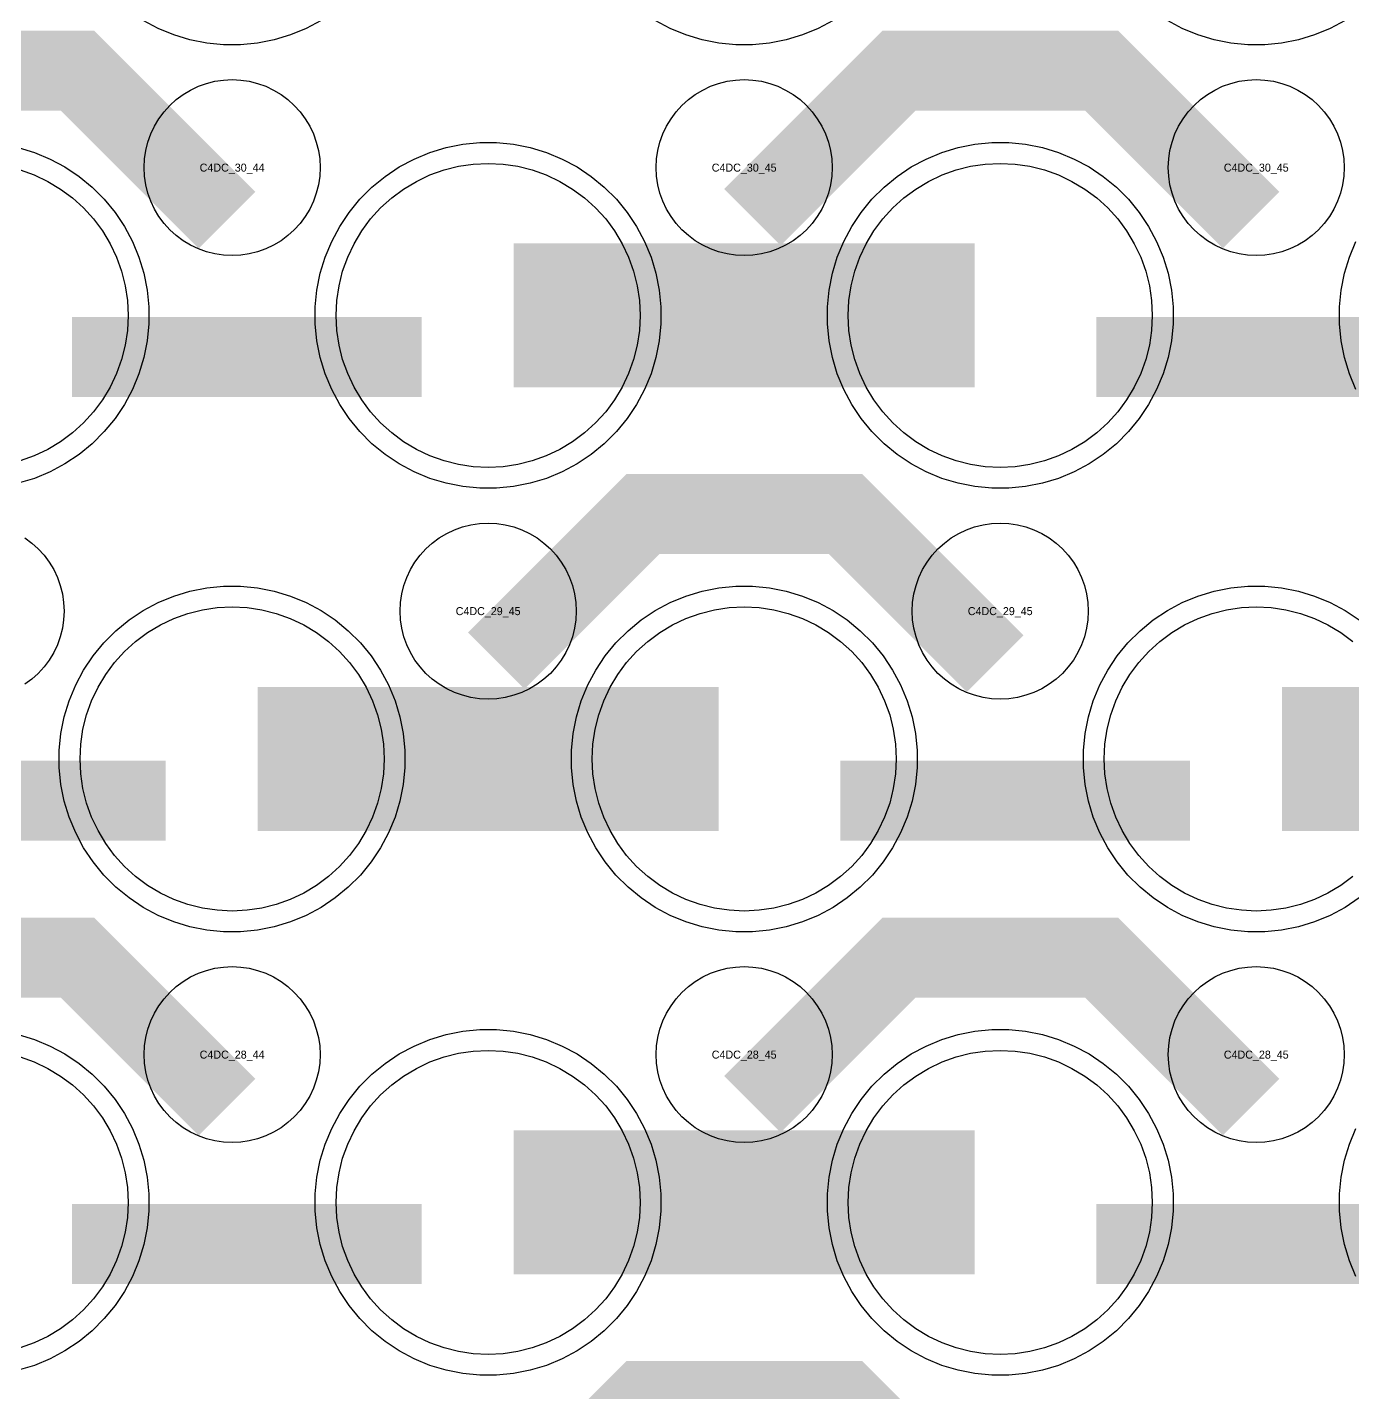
# Model space of a CAD drawing. Extents: x -11880 to 11880, y -14992 to 14992.
# Drawn here: x 2256 to 2670.1, y -11019.2 to -10592.6 of the extents above; entities that cross this region are included whole.
import ezdxf
from ezdxf.enums import TextEntityAlignment as Align

# ---------------------------------------------------------------- set-up
doc = ezdxf.new("R2010")
doc.units = 0
doc.header["$MEASUREMENT"] = 0
for name, color, linetype in [('GDS_775_DT_237', 138, 'CONTINUOUS'), ('RDL1_FS', 34, 'CONTINUOUS'), ('RDL_BS', 160, 'CONTINUOUS')]:
    doc.layers.add(name, color=color, linetype=linetype)

msp = doc.modelspace()

# ---------------------------------------------------------------- linework, layer by layer
at = {"layer": 'RDL1_FS', "color": 241, "true_color": 0xf7abae}
msp.add_lwpolyline([(2253.791, -10637.176), (2258.181, -10638.748), (2262.395, -10640.74), (2266.395, -10643.138), (2270.14, -10645.916), (2273.594, -10649.046), (2276.724, -10652.5), (2279.502, -10656.245), (2281.9, -10660.245), (2283.892, -10664.459), (2285.464, -10668.849), (2286.596, -10673.372), (2287.28, -10677.983), (2287.509, -10682.64), (2287.28, -10687.297), (2286.596, -10691.908), (2285.464, -10696.431), (2283.892, -10700.821), (2281.9, -10705.035), (2279.502, -10709.035), (2276.724, -10712.78), (2273.594, -10716.234), (2270.14, -10719.364), (2266.395, -10722.142), (2262.395, -10724.54), (2258.181, -10726.532), (2253.791, -10728.104)], dxfattribs=at)
for points in [[(2400, -10730.149), (2395.343, -10729.92), (2390.732, -10729.236), (2386.209, -10728.104), (2381.819, -10726.532), (2377.605, -10724.54), (2373.605, -10722.142), (2369.86, -10719.364), (2366.406, -10716.234), (2363.276, -10712.78), (2360.498, -10709.035), (2358.1, -10705.035), (2356.108, -10700.821), (2354.536, -10696.431), (2353.404, -10691.908), (2352.72, -10687.297), (2352.491, -10682.64), (2352.72, -10677.983), (2353.404, -10673.372), (2354.536, -10668.849), (2356.108, -10664.459), (2358.1, -10660.245), (2360.498, -10656.245), (2363.276, -10652.5), (2366.406, -10649.046), (2369.86, -10645.916), (2373.605, -10643.138), (2377.605, -10640.74), (2381.819, -10638.748), (2386.209, -10637.176), (2390.732, -10636.044), (2395.343, -10635.36), (2400, -10635.131), (2404.657, -10635.36), (2409.268, -10636.044), (2413.791, -10637.176), (2418.181, -10638.748), (2422.395, -10640.74), (2426.395, -10643.138), (2430.14, -10645.916), (2433.594, -10649.046), (2436.724, -10652.5), (2439.502, -10656.245), (2441.9, -10660.245), (2443.892, -10664.459), (2445.464, -10668.849), (2446.596, -10673.372), (2447.28, -10677.983), (2447.509, -10682.64), (2447.28, -10687.297), (2446.596, -10691.908), (2445.464, -10696.431), (2443.892, -10700.821), (2441.9, -10705.035), (2439.502, -10709.035), (2436.724, -10712.78), (2433.594, -10716.234), (2430.14, -10719.364), (2426.395, -10722.142), (2422.395, -10724.54), (2418.181, -10726.532), (2413.791, -10728.104), (2409.268, -10729.236), (2404.657, -10729.92)], [(2560, -10730.149), (2555.343, -10729.92), (2550.732, -10729.236), (2546.209, -10728.104), (2541.819, -10726.532), (2537.605, -10724.54), (2533.605, -10722.142), (2529.86, -10719.364), (2526.406, -10716.234), (2523.276, -10712.78), (2520.498, -10709.035), (2518.1, -10705.035), (2516.108, -10700.821), (2514.536, -10696.431), (2513.404, -10691.908), (2512.72, -10687.297), (2512.491, -10682.64), (2512.72, -10677.983), (2513.404, -10673.372), (2514.536, -10668.849), (2516.108, -10664.459), (2518.1, -10660.245), (2520.498, -10656.245), (2523.276, -10652.5), (2526.406, -10649.046), (2529.86, -10645.916), (2533.605, -10643.138), (2537.605, -10640.74), (2541.819, -10638.748), (2546.209, -10637.176), (2550.732, -10636.044), (2555.343, -10635.36), (2560, -10635.131), (2564.657, -10635.36), (2569.268, -10636.044), (2573.791, -10637.176), (2578.181, -10638.748), (2582.395, -10640.74), (2586.395, -10643.138), (2590.14, -10645.916), (2593.594, -10649.046), (2596.724, -10652.5), (2599.502, -10656.245), (2601.9, -10660.245), (2603.892, -10664.459), (2605.464, -10668.849), (2606.596, -10673.372), (2607.28, -10677.983), (2607.509, -10682.64), (2607.28, -10687.297), (2606.596, -10691.908), (2605.464, -10696.431), (2603.892, -10700.821), (2601.9, -10705.035), (2599.502, -10709.035), (2596.724, -10712.78), (2593.594, -10716.234), (2590.14, -10719.364), (2586.395, -10722.142), (2582.395, -10724.54), (2578.181, -10726.532), (2573.791, -10728.104), (2569.268, -10729.236), (2564.657, -10729.92)]]:
    msp.add_lwpolyline(points, close=True, dxfattribs=at)
for points in [[(2408.002, -10682.64, 45, 45, 0), (2480.002, -10682.64, 45, 45, 0)], [(2480.002, -10682.64, 45, 45, 0), (2552.002, -10682.64, 45, 45, 0)]]:
    msp.add_lwpolyline(points, format="xyseb", dxfattribs=at)
at = {"layer": 'RDL1_FS'}
for points in [[(2320, -10868.714), (2315.343, -10868.485), (2310.732, -10867.801), (2306.209, -10866.669), (2301.819, -10865.097), (2297.605, -10863.105), (2293.605, -10860.707), (2289.86, -10857.929), (2286.406, -10854.799), (2283.276, -10851.345), (2280.498, -10847.6), (2278.1, -10843.6), (2276.108, -10839.386), (2274.536, -10834.996), (2273.404, -10830.473), (2272.72, -10825.862), (2272.491, -10821.205), (2272.72, -10816.548), (2273.404, -10811.937), (2274.536, -10807.414), (2276.108, -10803.024), (2278.1, -10798.81), (2280.498, -10794.81), (2283.276, -10791.065), (2286.406, -10787.611), (2289.86, -10784.481), (2293.605, -10781.703), (2297.605, -10779.305), (2301.819, -10777.313), (2306.209, -10775.741), (2310.732, -10774.609), (2315.343, -10773.925), (2320, -10773.696), (2324.657, -10773.925), (2329.268, -10774.609), (2333.791, -10775.741), (2338.181, -10777.313), (2342.395, -10779.305), (2346.395, -10781.703), (2350.14, -10784.481), (2353.594, -10787.611), (2356.724, -10791.065), (2359.502, -10794.81), (2361.9, -10798.81), (2363.892, -10803.024), (2365.464, -10807.414), (2366.596, -10811.937), (2367.28, -10816.548), (2367.509, -10821.205), (2367.28, -10825.862), (2366.596, -10830.473), (2365.464, -10834.996), (2363.892, -10839.386), (2361.9, -10843.6), (2359.502, -10847.6), (2356.724, -10851.345), (2353.594, -10854.799), (2350.14, -10857.929), (2346.395, -10860.707), (2342.395, -10863.105), (2338.181, -10865.097), (2333.791, -10866.669), (2329.268, -10867.801), (2324.657, -10868.485)], [(2480, -10868.714), (2475.343, -10868.485), (2470.732, -10867.801), (2466.209, -10866.669), (2461.819, -10865.097), (2457.605, -10863.105), (2453.605, -10860.707), (2449.86, -10857.929), (2446.406, -10854.799), (2443.276, -10851.345), (2440.498, -10847.6), (2438.1, -10843.6), (2436.108, -10839.386), (2434.536, -10834.996), (2433.404, -10830.473), (2432.72, -10825.862), (2432.491, -10821.205), (2432.72, -10816.548), (2433.404, -10811.937), (2434.536, -10807.414), (2436.108, -10803.024), (2438.1, -10798.81), (2440.498, -10794.81), (2443.276, -10791.065), (2446.406, -10787.611), (2449.86, -10784.481), (2453.605, -10781.703), (2457.605, -10779.305), (2461.819, -10777.313), (2466.209, -10775.741), (2470.732, -10774.609), (2475.343, -10773.925), (2480, -10773.696), (2484.657, -10773.925), (2489.268, -10774.609), (2493.791, -10775.741), (2498.181, -10777.313), (2502.395, -10779.305), (2506.395, -10781.703), (2510.14, -10784.481), (2513.594, -10787.611), (2516.724, -10791.065), (2519.502, -10794.81), (2521.9, -10798.81), (2523.892, -10803.024), (2525.464, -10807.414), (2526.596, -10811.937), (2527.28, -10816.548), (2527.509, -10821.205), (2527.28, -10825.862), (2526.596, -10830.473), (2525.464, -10834.996), (2523.892, -10839.386), (2521.9, -10843.6), (2519.502, -10847.6), (2516.724, -10851.345), (2513.594, -10854.799), (2510.14, -10857.929), (2506.395, -10860.707), (2502.395, -10863.105), (2498.181, -10865.097), (2493.791, -10866.669), (2489.268, -10867.801), (2484.657, -10868.485)], [(2400, -11007.279), (2395.343, -11007.05), (2390.732, -11006.366), (2386.209, -11005.234), (2381.819, -11003.662), (2377.605, -11001.67), (2373.605, -10999.272), (2369.86, -10996.494), (2366.406, -10993.364), (2363.276, -10989.91), (2360.498, -10986.165), (2358.1, -10982.165), (2356.108, -10977.951), (2354.536, -10973.561), (2353.404, -10969.038), (2352.72, -10964.427), (2352.491, -10959.77), (2352.72, -10955.113), (2353.404, -10950.502), (2354.536, -10945.979), (2356.108, -10941.589), (2358.1, -10937.375), (2360.498, -10933.375), (2363.276, -10929.63), (2366.406, -10926.176), (2369.86, -10923.046), (2373.605, -10920.268), (2377.605, -10917.87), (2381.819, -10915.878), (2386.209, -10914.306), (2390.732, -10913.174), (2395.343, -10912.49), (2400, -10912.261), (2404.657, -10912.49), (2409.268, -10913.174), (2413.791, -10914.306), (2418.181, -10915.878), (2422.395, -10917.87), (2426.395, -10920.268), (2430.14, -10923.046), (2433.594, -10926.176), (2436.724, -10929.63), (2439.502, -10933.375), (2441.9, -10937.375), (2443.892, -10941.589), (2445.464, -10945.979), (2446.596, -10950.502), (2447.28, -10955.113), (2447.509, -10959.77), (2447.28, -10964.427), (2446.596, -10969.038), (2445.464, -10973.561), (2443.892, -10977.951), (2441.9, -10982.165), (2439.502, -10986.165), (2436.724, -10989.91), (2433.594, -10993.364), (2430.14, -10996.494), (2426.395, -10999.272), (2422.395, -11001.67), (2418.181, -11003.662), (2413.791, -11005.234), (2409.268, -11006.366), (2404.657, -11007.05)], [(2560, -11007.279), (2555.343, -11007.05), (2550.732, -11006.366), (2546.209, -11005.234), (2541.819, -11003.662), (2537.605, -11001.67), (2533.605, -10999.272), (2529.86, -10996.494), (2526.406, -10993.364), (2523.276, -10989.91), (2520.498, -10986.165), (2518.1, -10982.165), (2516.108, -10977.951), (2514.536, -10973.561), (2513.404, -10969.038), (2512.72, -10964.427), (2512.491, -10959.77), (2512.72, -10955.113), (2513.404, -10950.502), (2514.536, -10945.979), (2516.108, -10941.589), (2518.1, -10937.375), (2520.498, -10933.375), (2523.276, -10929.63), (2526.406, -10926.176), (2529.86, -10923.046), (2533.605, -10920.268), (2537.605, -10917.87), (2541.819, -10915.878), (2546.209, -10914.306), (2550.732, -10913.174), (2555.343, -10912.49), (2560, -10912.261), (2564.657, -10912.49), (2569.268, -10913.174), (2573.791, -10914.306), (2578.181, -10915.878), (2582.395, -10917.87), (2586.395, -10920.268), (2590.14, -10923.046), (2593.594, -10926.176), (2596.724, -10929.63), (2599.502, -10933.375), (2601.9, -10937.375), (2603.892, -10941.589), (2605.464, -10945.979), (2606.596, -10950.502), (2607.28, -10955.113), (2607.509, -10959.77), (2607.28, -10964.427), (2606.596, -10969.038), (2605.464, -10973.561), (2603.892, -10977.951), (2601.9, -10982.165), (2599.502, -10986.165), (2596.724, -10989.91), (2593.594, -10993.364), (2590.14, -10996.494), (2586.395, -10999.272), (2582.395, -11001.67), (2578.181, -11003.662), (2573.791, -11005.234), (2569.268, -11006.366), (2564.657, -11007.05)]]:
    msp.add_lwpolyline(points, close=True, dxfattribs=at)
for points in [[(2670.14, -10857.929), (2666.395, -10860.707), (2662.395, -10863.105), (2658.181, -10865.097), (2653.791, -10866.669), (2649.268, -10867.801), (2644.657, -10868.485), (2640, -10868.714), (2635.343, -10868.485), (2630.732, -10867.801), (2626.209, -10866.669), (2621.819, -10865.097), (2617.605, -10863.105), (2613.605, -10860.707), (2609.86, -10857.929), (2606.406, -10854.799), (2603.276, -10851.345), (2600.498, -10847.6), (2598.1, -10843.6), (2596.108, -10839.386), (2594.536, -10834.996), (2593.404, -10830.473), (2592.72, -10825.862), (2592.491, -10821.205), (2592.72, -10816.548), (2593.404, -10811.937), (2594.536, -10807.414), (2596.108, -10803.024), (2598.1, -10798.81), (2600.498, -10794.81), (2603.276, -10791.065), (2606.406, -10787.611), (2609.86, -10784.481), (2613.605, -10781.703), (2617.605, -10779.305), (2621.819, -10777.313), (2626.209, -10775.741), (2630.732, -10774.609), (2635.343, -10773.925), (2640, -10773.696), (2644.657, -10773.925), (2649.268, -10774.609), (2653.791, -10775.741), (2658.181, -10777.313), (2662.395, -10779.305), (2666.395, -10781.703), (2670.14, -10784.481)], [(2253.791, -10914.306), (2258.181, -10915.878), (2262.395, -10917.87), (2266.395, -10920.268), (2270.14, -10923.046), (2273.594, -10926.176), (2276.724, -10929.63), (2279.502, -10933.375), (2281.9, -10937.375), (2283.892, -10941.589), (2285.464, -10945.979), (2286.596, -10950.502), (2287.28, -10955.113), (2287.509, -10959.77), (2287.28, -10964.427), (2286.596, -10969.038), (2285.464, -10973.561), (2283.892, -10977.951), (2281.9, -10982.165), (2279.502, -10986.165), (2276.724, -10989.91), (2273.594, -10993.364), (2270.14, -10996.494), (2266.395, -10999.272), (2262.395, -11001.67), (2258.181, -11003.662), (2253.791, -11005.234)]]:
    msp.add_lwpolyline(points, dxfattribs=at)
for points in [[(2328.002, -10821.205, 45, 45, 0), (2400.002, -10821.205, 45, 45, 0)], [(2400.002, -10821.205, 45, 45, 0), (2472.002, -10821.205, 45, 45, 0)], [(2648.002, -10821.205, 45, 45, 0), (2720.002, -10821.205, 45, 45, 0)], [(2408.002, -10959.77, 45, 45, 0), (2480.002, -10959.77, 45, 45, 0)], [(2480.002, -10959.77, 45, 45, 0), (2552.002, -10959.77, 45, 45, 0)]]:
    msp.add_lwpolyline(points, format="xyseb", dxfattribs=at)
at = {"layer": 'RDL_BS'}
for points in [[(2347.777, -10590.463), (2343.115, -10592.955), (2338.205, -10594.986), (2333.165, -10596.517), (2327.938, -10597.563), (2322.644, -10598.08), (2317.356, -10598.08), (2312.062, -10597.563), (2306.835, -10596.517), (2301.795, -10594.986), (2296.885, -10592.955), (2292.223, -10590.463)], [(2507.777, -10590.463), (2503.115, -10592.955), (2498.205, -10594.986), (2493.165, -10596.517), (2487.938, -10597.563), (2482.644, -10598.08), (2477.356, -10598.08), (2472.062, -10597.563), (2466.835, -10596.517), (2461.795, -10594.986), (2456.885, -10592.955), (2452.223, -10590.463)], [(2667.777, -10590.463), (2663.115, -10592.955), (2658.205, -10594.986), (2653.165, -10596.517), (2647.938, -10597.563), (2642.644, -10598.08), (2637.356, -10598.08), (2632.062, -10597.563), (2626.835, -10596.517), (2621.795, -10594.986), (2616.885, -10592.955), (2612.223, -10590.463)], [(2255.28, -10752.16), (2257.443, -10753.763), (2259.442, -10755.575), (2261.254, -10757.574), (2262.857, -10759.737), (2264.25, -10762.061), (2265.402, -10764.498), (2266.309, -10767.033), (2266.966, -10769.652), (2267.362, -10772.324), (2267.494, -10775.017), (2267.362, -10777.71), (2266.966, -10780.382), (2266.309, -10783.001), (2265.402, -10785.536), (2264.25, -10787.973), (2262.857, -10790.297), (2261.254, -10792.46), (2259.442, -10794.459), (2257.443, -10796.271), (2255.28, -10797.874)], [(2672.191, -10864.641), (2667.777, -10867.588), (2663.115, -10870.08), (2658.205, -10872.111), (2653.165, -10873.642), (2647.938, -10874.688), (2642.644, -10875.205), (2637.356, -10875.205), (2632.062, -10874.688), (2626.835, -10873.642), (2621.795, -10872.111), (2616.885, -10870.08), (2612.223, -10867.588), (2607.809, -10864.641), (2603.708, -10861.279), (2599.926, -10857.497), (2596.564, -10853.396), (2593.617, -10848.982), (2591.125, -10844.32), (2589.094, -10839.41), (2587.563, -10834.37), (2586.517, -10829.143), (2586, -10823.849), (2586, -10818.561), (2586.517, -10813.267), (2587.563, -10808.04), (2589.094, -10803), (2591.125, -10798.09), (2593.617, -10793.428), (2596.564, -10789.014), (2599.926, -10784.913), (2603.708, -10781.131), (2607.809, -10777.769), (2612.223, -10774.822), (2616.885, -10772.33), (2621.795, -10770.299), (2626.835, -10768.768), (2632.062, -10767.722), (2637.356, -10767.205), (2642.644, -10767.205), (2647.938, -10767.722), (2653.165, -10768.768), (2658.205, -10770.299), (2663.115, -10772.33), (2667.777, -10774.822), (2672.191, -10777.769)], [(2253.165, -10907.333), (2258.205, -10908.864), (2263.115, -10910.895), (2267.777, -10913.387), (2272.191, -10916.334), (2276.292, -10919.696), (2280.074, -10923.478), (2283.436, -10927.579), (2286.383, -10931.993), (2288.875, -10936.655), (2290.906, -10941.565), (2292.437, -10946.605), (2293.483, -10951.832), (2294, -10957.126), (2294, -10962.414), (2293.483, -10967.708), (2292.437, -10972.935), (2290.906, -10977.975), (2288.875, -10982.885), (2286.383, -10987.547), (2283.436, -10991.961), (2280.074, -10996.062), (2276.292, -10999.844), (2272.191, -11003.206), (2267.777, -11006.153), (2263.115, -11008.645), (2258.205, -11010.676), (2253.165, -11012.207)], [(2671.125, -10982.885), (2669.094, -10977.975), (2667.563, -10972.935), (2666.517, -10967.708), (2666, -10962.414), (2666, -10957.126), (2666.517, -10951.832), (2667.563, -10946.605), (2669.094, -10941.565), (2671.125, -10936.655)]]:
    msp.add_lwpolyline(points, dxfattribs=at)
for points in [[(2318.401, -10652.853, 25, 25, 0), (2271.687, -10606.139, 25, 25, 0), (2241.929, -10606.139, 25, 25, 0)], [(2482.562, -10651.954, 25, 25, 0), (2528.377, -10606.139, 25, 25, 0), (2561.93, -10606.139, 25, 25, 0)], [(2638.401, -10652.853, 25, 25, 0), (2591.687, -10606.139, 25, 25, 0), (2561.929, -10606.139, 25, 25, 0)], [(2402.562, -10790.519, 25, 25, 0), (2448.377, -10744.704, 25, 25, 0), (2481.93, -10744.704, 25, 25, 0)], [(2558.401, -10791.418, 25, 25, 0), (2511.687, -10744.704, 25, 25, 0), (2481.929, -10744.704, 25, 25, 0)], [(2190.016, -10834.218, 25, 25, 0), (2299.281, -10834.218, 25, 25, 0)], [(2510.016, -10834.218, 25, 25, 0), (2619.281, -10834.218, 25, 25, 0)], [(2318.401, -10929.983, 25, 25, 0), (2271.687, -10883.269, 25, 25, 0), (2241.929, -10883.269, 25, 25, 0)], [(2482.562, -10929.084, 25, 25, 0), (2528.377, -10883.269, 25, 25, 0), (2561.93, -10883.269, 25, 25, 0)], [(2638.401, -10929.983, 25, 25, 0), (2591.687, -10883.269, 25, 25, 0), (2561.929, -10883.269, 25, 25, 0)], [(2270.016, -10972.783, 25, 25, 0), (2379.281, -10972.783, 25, 25, 0)], [(2590.016, -10972.783, 25, 25, 0), (2699.281, -10972.783, 25, 25, 0)], [(2402.562, -11067.649, 25, 25, 0), (2448.377, -11021.834, 25, 25, 0), (2481.93, -11021.834, 25, 25, 0)], [(2558.401, -11068.548, 25, 25, 0), (2511.687, -11021.834, 25, 25, 0), (2481.929, -11021.834, 25, 25, 0)]]:
    msp.add_lwpolyline(points, format="xyseb", dxfattribs=at)
for points in [[(2320, -10663.946), (2317.307, -10663.814), (2314.635, -10663.418), (2312.016, -10662.761), (2309.481, -10661.854), (2307.044, -10660.702), (2304.72, -10659.309), (2302.557, -10657.706), (2300.558, -10655.894), (2298.746, -10653.895), (2297.143, -10651.732), (2295.75, -10649.408), (2294.598, -10646.971), (2293.691, -10644.436), (2293.034, -10641.817), (2292.638, -10639.145), (2292.506, -10636.452), (2292.638, -10633.759), (2293.034, -10631.087), (2293.691, -10628.468), (2294.598, -10625.933), (2295.75, -10623.496), (2297.143, -10621.172), (2298.746, -10619.009), (2300.558, -10617.01), (2302.557, -10615.198), (2304.72, -10613.595), (2307.044, -10612.202), (2309.481, -10611.05), (2312.016, -10610.143), (2314.635, -10609.486), (2317.307, -10609.09), (2320, -10608.958), (2322.693, -10609.09), (2325.365, -10609.486), (2327.984, -10610.143), (2330.519, -10611.05), (2332.956, -10612.202), (2335.28, -10613.595), (2337.443, -10615.198), (2339.442, -10617.01), (2341.254, -10619.009), (2342.857, -10621.172), (2344.25, -10623.496), (2345.402, -10625.933), (2346.309, -10628.468), (2346.966, -10631.087), (2347.362, -10633.759), (2347.494, -10636.452), (2347.362, -10639.145), (2346.966, -10641.817), (2346.309, -10644.436), (2345.402, -10646.971), (2344.25, -10649.408), (2342.857, -10651.732), (2341.254, -10653.895), (2339.442, -10655.894), (2337.443, -10657.706), (2335.28, -10659.309), (2332.956, -10660.702), (2330.519, -10661.854), (2327.984, -10662.761), (2325.365, -10663.418), (2322.693, -10663.814)], [(2480, -10663.946), (2477.307, -10663.814), (2474.635, -10663.418), (2472.016, -10662.761), (2469.481, -10661.854), (2467.044, -10660.702), (2464.72, -10659.309), (2462.557, -10657.706), (2460.558, -10655.894), (2458.746, -10653.895), (2457.143, -10651.732), (2455.75, -10649.408), (2454.598, -10646.971), (2453.691, -10644.436), (2453.034, -10641.817), (2452.638, -10639.145), (2452.506, -10636.452), (2452.638, -10633.759), (2453.034, -10631.087), (2453.691, -10628.468), (2454.598, -10625.933), (2455.75, -10623.496), (2457.143, -10621.172), (2458.746, -10619.009), (2460.558, -10617.01), (2462.557, -10615.198), (2464.72, -10613.595), (2467.044, -10612.202), (2469.481, -10611.05), (2472.016, -10610.143), (2474.635, -10609.486), (2477.307, -10609.09), (2480, -10608.958), (2482.693, -10609.09), (2485.365, -10609.486), (2487.984, -10610.143), (2490.519, -10611.05), (2492.956, -10612.202), (2495.28, -10613.595), (2497.443, -10615.198), (2499.442, -10617.01), (2501.254, -10619.009), (2502.857, -10621.172), (2504.25, -10623.496), (2505.402, -10625.933), (2506.309, -10628.468), (2506.966, -10631.087), (2507.362, -10633.759), (2507.494, -10636.452), (2507.362, -10639.145), (2506.966, -10641.817), (2506.309, -10644.436), (2505.402, -10646.971), (2504.25, -10649.408), (2502.857, -10651.732), (2501.254, -10653.895), (2499.442, -10655.894), (2497.443, -10657.706), (2495.28, -10659.309), (2492.956, -10660.702), (2490.519, -10661.854), (2487.984, -10662.761), (2485.365, -10663.418), (2482.693, -10663.814)], [(2640, -10663.946), (2637.307, -10663.814), (2634.635, -10663.418), (2632.016, -10662.761), (2629.481, -10661.854), (2627.044, -10660.702), (2624.72, -10659.309), (2622.557, -10657.706), (2620.558, -10655.894), (2618.746, -10653.895), (2617.143, -10651.732), (2615.75, -10649.408), (2614.598, -10646.971), (2613.691, -10644.436), (2613.034, -10641.817), (2612.638, -10639.145), (2612.506, -10636.452), (2612.638, -10633.759), (2613.034, -10631.087), (2613.691, -10628.468), (2614.598, -10625.933), (2615.75, -10623.496), (2617.143, -10621.172), (2618.746, -10619.009), (2620.558, -10617.01), (2622.557, -10615.198), (2624.72, -10613.595), (2627.044, -10612.202), (2629.481, -10611.05), (2632.016, -10610.143), (2634.635, -10609.486), (2637.307, -10609.09), (2640, -10608.958), (2642.693, -10609.09), (2645.365, -10609.486), (2647.984, -10610.143), (2650.519, -10611.05), (2652.956, -10612.202), (2655.28, -10613.595), (2657.443, -10615.198), (2659.442, -10617.01), (2661.254, -10619.009), (2662.857, -10621.172), (2664.25, -10623.496), (2665.402, -10625.933), (2666.309, -10628.468), (2666.966, -10631.087), (2667.362, -10633.759), (2667.494, -10636.452), (2667.362, -10639.145), (2666.966, -10641.817), (2666.309, -10644.436), (2665.402, -10646.971), (2664.25, -10649.408), (2662.857, -10651.732), (2661.254, -10653.895), (2659.442, -10655.894), (2657.443, -10657.706), (2655.28, -10659.309), (2652.956, -10660.702), (2650.519, -10661.854), (2647.984, -10662.761), (2645.365, -10663.418), (2642.693, -10663.814)], [(2400, -10802.511), (2397.307, -10802.379), (2394.635, -10801.983), (2392.016, -10801.326), (2389.481, -10800.419), (2387.044, -10799.267), (2384.72, -10797.874), (2382.557, -10796.271), (2380.558, -10794.459), (2378.746, -10792.46), (2377.143, -10790.297), (2375.75, -10787.973), (2374.598, -10785.536), (2373.691, -10783.001), (2373.034, -10780.382), (2372.638, -10777.71), (2372.506, -10775.017), (2372.638, -10772.324), (2373.034, -10769.652), (2373.691, -10767.033), (2374.598, -10764.498), (2375.75, -10762.061), (2377.143, -10759.737), (2378.746, -10757.574), (2380.558, -10755.575), (2382.557, -10753.763), (2384.72, -10752.16), (2387.044, -10750.767), (2389.481, -10749.615), (2392.016, -10748.708), (2394.635, -10748.051), (2397.307, -10747.655), (2400, -10747.523), (2402.693, -10747.655), (2405.365, -10748.051), (2407.984, -10748.708), (2410.519, -10749.615), (2412.956, -10750.767), (2415.28, -10752.16), (2417.443, -10753.763), (2419.442, -10755.575), (2421.254, -10757.574), (2422.857, -10759.737), (2424.25, -10762.061), (2425.402, -10764.498), (2426.309, -10767.033), (2426.966, -10769.652), (2427.362, -10772.324), (2427.494, -10775.017), (2427.362, -10777.71), (2426.966, -10780.382), (2426.309, -10783.001), (2425.402, -10785.536), (2424.25, -10787.973), (2422.857, -10790.297), (2421.254, -10792.46), (2419.442, -10794.459), (2417.443, -10796.271), (2415.28, -10797.874), (2412.956, -10799.267), (2410.519, -10800.419), (2407.984, -10801.326), (2405.365, -10801.983), (2402.693, -10802.379)], [(2560, -10802.511), (2557.307, -10802.379), (2554.635, -10801.983), (2552.016, -10801.326), (2549.481, -10800.419), (2547.044, -10799.267), (2544.72, -10797.874), (2542.557, -10796.271), (2540.558, -10794.459), (2538.746, -10792.46), (2537.143, -10790.297), (2535.75, -10787.973), (2534.598, -10785.536), (2533.691, -10783.001), (2533.034, -10780.382), (2532.638, -10777.71), (2532.506, -10775.017), (2532.638, -10772.324), (2533.034, -10769.652), (2533.691, -10767.033), (2534.598, -10764.498), (2535.75, -10762.061), (2537.143, -10759.737), (2538.746, -10757.574), (2540.558, -10755.575), (2542.557, -10753.763), (2544.72, -10752.16), (2547.044, -10750.767), (2549.481, -10749.615), (2552.016, -10748.708), (2554.635, -10748.051), (2557.307, -10747.655), (2560, -10747.523), (2562.693, -10747.655), (2565.365, -10748.051), (2567.984, -10748.708), (2570.519, -10749.615), (2572.956, -10750.767), (2575.28, -10752.16), (2577.443, -10753.763), (2579.442, -10755.575), (2581.254, -10757.574), (2582.857, -10759.737), (2584.25, -10762.061), (2585.402, -10764.498), (2586.309, -10767.033), (2586.966, -10769.652), (2587.362, -10772.324), (2587.494, -10775.017), (2587.362, -10777.71), (2586.966, -10780.382), (2586.309, -10783.001), (2585.402, -10785.536), (2584.25, -10787.973), (2582.857, -10790.297), (2581.254, -10792.46), (2579.442, -10794.459), (2577.443, -10796.271), (2575.28, -10797.874), (2572.956, -10799.267), (2570.519, -10800.419), (2567.984, -10801.326), (2565.365, -10801.983), (2562.693, -10802.379)], [(2317.356, -10875.205), (2312.062, -10874.688), (2306.835, -10873.642), (2301.795, -10872.111), (2296.885, -10870.08), (2292.223, -10867.588), (2287.809, -10864.641), (2283.708, -10861.279), (2279.926, -10857.497), (2276.564, -10853.396), (2273.617, -10848.982), (2271.125, -10844.32), (2269.094, -10839.41), (2267.563, -10834.37), (2266.517, -10829.143), (2266, -10823.849), (2266, -10818.561), (2266.517, -10813.267), (2267.563, -10808.04), (2269.094, -10803), (2271.125, -10798.09), (2273.617, -10793.428), (2276.564, -10789.014), (2279.926, -10784.913), (2283.708, -10781.131), (2287.809, -10777.769), (2292.223, -10774.822), (2296.885, -10772.33), (2301.795, -10770.299), (2306.835, -10768.768), (2312.062, -10767.722), (2317.356, -10767.205), (2322.644, -10767.205), (2327.938, -10767.722), (2333.165, -10768.768), (2338.205, -10770.299), (2343.115, -10772.33), (2347.777, -10774.822), (2352.191, -10777.769), (2356.292, -10781.131), (2360.074, -10784.913), (2363.436, -10789.014), (2366.383, -10793.428), (2368.875, -10798.09), (2370.906, -10803), (2372.437, -10808.04), (2373.483, -10813.267), (2374, -10818.561), (2374, -10823.849), (2373.483, -10829.143), (2372.437, -10834.37), (2370.906, -10839.41), (2368.875, -10844.32), (2366.383, -10848.982), (2363.436, -10853.396), (2360.074, -10857.497), (2356.292, -10861.279), (2352.191, -10864.641), (2347.777, -10867.588), (2343.115, -10870.08), (2338.205, -10872.111), (2333.165, -10873.642), (2327.938, -10874.688), (2322.644, -10875.205)], [(2477.356, -10875.205), (2472.062, -10874.688), (2466.835, -10873.642), (2461.795, -10872.111), (2456.885, -10870.08), (2452.223, -10867.588), (2447.809, -10864.641), (2443.708, -10861.279), (2439.926, -10857.497), (2436.564, -10853.396), (2433.617, -10848.982), (2431.125, -10844.32), (2429.094, -10839.41), (2427.563, -10834.37), (2426.517, -10829.143), (2426, -10823.849), (2426, -10818.561), (2426.517, -10813.267), (2427.563, -10808.04), (2429.094, -10803), (2431.125, -10798.09), (2433.617, -10793.428), (2436.564, -10789.014), (2439.926, -10784.913), (2443.708, -10781.131), (2447.809, -10777.769), (2452.223, -10774.822), (2456.885, -10772.33), (2461.795, -10770.299), (2466.835, -10768.768), (2472.062, -10767.722), (2477.356, -10767.205), (2482.644, -10767.205), (2487.938, -10767.722), (2493.165, -10768.768), (2498.205, -10770.299), (2503.115, -10772.33), (2507.777, -10774.822), (2512.191, -10777.769), (2516.292, -10781.131), (2520.074, -10784.913), (2523.436, -10789.014), (2526.383, -10793.428), (2528.875, -10798.09), (2530.906, -10803), (2532.437, -10808.04), (2533.483, -10813.267), (2534, -10818.561), (2534, -10823.849), (2533.483, -10829.143), (2532.437, -10834.37), (2530.906, -10839.41), (2528.875, -10844.32), (2526.383, -10848.982), (2523.436, -10853.396), (2520.074, -10857.497), (2516.292, -10861.279), (2512.191, -10864.641), (2507.777, -10867.588), (2503.115, -10870.08), (2498.205, -10872.111), (2493.165, -10873.642), (2487.938, -10874.688), (2482.644, -10875.205)], [(2320, -10941.076), (2317.307, -10940.944), (2314.635, -10940.548), (2312.016, -10939.891), (2309.481, -10938.984), (2307.044, -10937.832), (2304.72, -10936.439), (2302.557, -10934.836), (2300.558, -10933.024), (2298.746, -10931.025), (2297.143, -10928.862), (2295.75, -10926.538), (2294.598, -10924.101), (2293.691, -10921.566), (2293.034, -10918.947), (2292.638, -10916.275), (2292.506, -10913.582), (2292.638, -10910.889), (2293.034, -10908.217), (2293.691, -10905.598), (2294.598, -10903.063), (2295.75, -10900.626), (2297.143, -10898.302), (2298.746, -10896.139), (2300.558, -10894.14), (2302.557, -10892.328), (2304.72, -10890.725), (2307.044, -10889.332), (2309.481, -10888.18), (2312.016, -10887.273), (2314.635, -10886.616), (2317.307, -10886.22), (2320, -10886.088), (2322.693, -10886.22), (2325.365, -10886.616), (2327.984, -10887.273), (2330.519, -10888.18), (2332.956, -10889.332), (2335.28, -10890.725), (2337.443, -10892.328), (2339.442, -10894.14), (2341.254, -10896.139), (2342.857, -10898.302), (2344.25, -10900.626), (2345.402, -10903.063), (2346.309, -10905.598), (2346.966, -10908.217), (2347.362, -10910.889), (2347.494, -10913.582), (2347.362, -10916.275), (2346.966, -10918.947), (2346.309, -10921.566), (2345.402, -10924.101), (2344.25, -10926.538), (2342.857, -10928.862), (2341.254, -10931.025), (2339.442, -10933.024), (2337.443, -10934.836), (2335.28, -10936.439), (2332.956, -10937.832), (2330.519, -10938.984), (2327.984, -10939.891), (2325.365, -10940.548), (2322.693, -10940.944)], [(2480, -10941.076), (2477.307, -10940.944), (2474.635, -10940.548), (2472.016, -10939.891), (2469.481, -10938.984), (2467.044, -10937.832), (2464.72, -10936.439), (2462.557, -10934.836), (2460.558, -10933.024), (2458.746, -10931.025), (2457.143, -10928.862), (2455.75, -10926.538), (2454.598, -10924.101), (2453.691, -10921.566), (2453.034, -10918.947), (2452.638, -10916.275), (2452.506, -10913.582), (2452.638, -10910.889), (2453.034, -10908.217), (2453.691, -10905.598), (2454.598, -10903.063), (2455.75, -10900.626), (2457.143, -10898.302), (2458.746, -10896.139), (2460.558, -10894.14), (2462.557, -10892.328), (2464.72, -10890.725), (2467.044, -10889.332), (2469.481, -10888.18), (2472.016, -10887.273), (2474.635, -10886.616), (2477.307, -10886.22), (2480, -10886.088), (2482.693, -10886.22), (2485.365, -10886.616), (2487.984, -10887.273), (2490.519, -10888.18), (2492.956, -10889.332), (2495.28, -10890.725), (2497.443, -10892.328), (2499.442, -10894.14), (2501.254, -10896.139), (2502.857, -10898.302), (2504.25, -10900.626), (2505.402, -10903.063), (2506.309, -10905.598), (2506.966, -10908.217), (2507.362, -10910.889), (2507.494, -10913.582), (2507.362, -10916.275), (2506.966, -10918.947), (2506.309, -10921.566), (2505.402, -10924.101), (2504.25, -10926.538), (2502.857, -10928.862), (2501.254, -10931.025), (2499.442, -10933.024), (2497.443, -10934.836), (2495.28, -10936.439), (2492.956, -10937.832), (2490.519, -10938.984), (2487.984, -10939.891), (2485.365, -10940.548), (2482.693, -10940.944)], [(2640, -10941.076), (2637.307, -10940.944), (2634.635, -10940.548), (2632.016, -10939.891), (2629.481, -10938.984), (2627.044, -10937.832), (2624.72, -10936.439), (2622.557, -10934.836), (2620.558, -10933.024), (2618.746, -10931.025), (2617.143, -10928.862), (2615.75, -10926.538), (2614.598, -10924.101), (2613.691, -10921.566), (2613.034, -10918.947), (2612.638, -10916.275), (2612.506, -10913.582), (2612.638, -10910.889), (2613.034, -10908.217), (2613.691, -10905.598), (2614.598, -10903.063), (2615.75, -10900.626), (2617.143, -10898.302), (2618.746, -10896.139), (2620.558, -10894.14), (2622.557, -10892.328), (2624.72, -10890.725), (2627.044, -10889.332), (2629.481, -10888.18), (2632.016, -10887.273), (2634.635, -10886.616), (2637.307, -10886.22), (2640, -10886.088), (2642.693, -10886.22), (2645.365, -10886.616), (2647.984, -10887.273), (2650.519, -10888.18), (2652.956, -10889.332), (2655.28, -10890.725), (2657.443, -10892.328), (2659.442, -10894.14), (2661.254, -10896.139), (2662.857, -10898.302), (2664.25, -10900.626), (2665.402, -10903.063), (2666.309, -10905.598), (2666.966, -10908.217), (2667.362, -10910.889), (2667.494, -10913.582), (2667.362, -10916.275), (2666.966, -10918.947), (2666.309, -10921.566), (2665.402, -10924.101), (2664.25, -10926.538), (2662.857, -10928.862), (2661.254, -10931.025), (2659.442, -10933.024), (2657.443, -10934.836), (2655.28, -10936.439), (2652.956, -10937.832), (2650.519, -10938.984), (2647.984, -10939.891), (2645.365, -10940.548), (2642.693, -10940.944)], [(2397.356, -11013.77), (2392.062, -11013.253), (2386.835, -11012.207), (2381.795, -11010.676), (2376.885, -11008.645), (2372.223, -11006.153), (2367.809, -11003.206), (2363.708, -10999.844), (2359.926, -10996.062), (2356.564, -10991.961), (2353.617, -10987.547), (2351.125, -10982.885), (2349.094, -10977.975), (2347.563, -10972.935), (2346.517, -10967.708), (2346, -10962.414), (2346, -10957.126), (2346.517, -10951.832), (2347.563, -10946.605), (2349.094, -10941.565), (2351.125, -10936.655), (2353.617, -10931.993), (2356.564, -10927.579), (2359.926, -10923.478), (2363.708, -10919.696), (2367.809, -10916.334), (2372.223, -10913.387), (2376.885, -10910.895), (2381.795, -10908.864), (2386.835, -10907.333), (2392.062, -10906.287), (2397.356, -10905.77), (2402.644, -10905.77), (2407.938, -10906.287), (2413.165, -10907.333), (2418.205, -10908.864), (2423.115, -10910.895), (2427.777, -10913.387), (2432.191, -10916.334), (2436.292, -10919.696), (2440.074, -10923.478), (2443.436, -10927.579), (2446.383, -10931.993), (2448.875, -10936.655), (2450.906, -10941.565), (2452.437, -10946.605), (2453.483, -10951.832), (2454, -10957.126), (2454, -10962.414), (2453.483, -10967.708), (2452.437, -10972.935), (2450.906, -10977.975), (2448.875, -10982.885), (2446.383, -10987.547), (2443.436, -10991.961), (2440.074, -10996.062), (2436.292, -10999.844), (2432.191, -11003.206), (2427.777, -11006.153), (2423.115, -11008.645), (2418.205, -11010.676), (2413.165, -11012.207), (2407.938, -11013.253), (2402.644, -11013.77)], [(2557.356, -11013.77), (2552.062, -11013.253), (2546.835, -11012.207), (2541.795, -11010.676), (2536.885, -11008.645), (2532.223, -11006.153), (2527.809, -11003.206), (2523.708, -10999.844), (2519.926, -10996.062), (2516.564, -10991.961), (2513.617, -10987.547), (2511.125, -10982.885), (2509.094, -10977.975), (2507.563, -10972.935), (2506.517, -10967.708), (2506, -10962.414), (2506, -10957.126), (2506.517, -10951.832), (2507.563, -10946.605), (2509.094, -10941.565), (2511.125, -10936.655), (2513.617, -10931.993), (2516.564, -10927.579), (2519.926, -10923.478), (2523.708, -10919.696), (2527.809, -10916.334), (2532.223, -10913.387), (2536.885, -10910.895), (2541.795, -10908.864), (2546.835, -10907.333), (2552.062, -10906.287), (2557.356, -10905.77), (2562.644, -10905.77), (2567.938, -10906.287), (2573.165, -10907.333), (2578.205, -10908.864), (2583.115, -10910.895), (2587.777, -10913.387), (2592.191, -10916.334), (2596.292, -10919.696), (2600.074, -10923.478), (2603.436, -10927.579), (2606.383, -10931.993), (2608.875, -10936.655), (2610.906, -10941.565), (2612.437, -10946.605), (2613.483, -10951.832), (2614, -10957.126), (2614, -10962.414), (2613.483, -10967.708), (2612.437, -10972.935), (2610.906, -10977.975), (2608.875, -10982.885), (2606.383, -10987.547), (2603.436, -10991.961), (2600.074, -10996.062), (2596.292, -10999.844), (2592.191, -11003.206), (2587.777, -11006.153), (2583.115, -11008.645), (2578.205, -11010.676), (2573.165, -11012.207), (2567.938, -11013.253), (2562.644, -11013.77)]]:
    msp.add_lwpolyline(points, close=True, dxfattribs=at)
at = {"layer": 'RDL_BS', "color": 241, "true_color": 0xf7abae}
for points in [[(2253.165, -10630.203), (2258.205, -10631.734), (2263.115, -10633.765), (2267.777, -10636.257), (2272.191, -10639.204), (2276.292, -10642.566), (2280.074, -10646.348), (2283.436, -10650.449), (2286.383, -10654.863), (2288.875, -10659.525), (2290.906, -10664.435), (2292.437, -10669.475), (2293.483, -10674.702), (2294, -10679.996), (2294, -10685.284), (2293.483, -10690.578), (2292.437, -10695.805), (2290.906, -10700.845), (2288.875, -10705.755), (2286.383, -10710.417), (2283.436, -10714.831), (2280.074, -10718.932), (2276.292, -10722.714), (2272.191, -10726.076), (2267.777, -10729.023), (2263.115, -10731.515), (2258.205, -10733.546), (2253.165, -10735.077)], [(2671.125, -10705.755), (2669.094, -10700.845), (2667.563, -10695.805), (2666.517, -10690.578), (2666, -10685.284), (2666, -10679.996), (2666.517, -10674.702), (2667.563, -10669.475), (2669.094, -10664.435), (2671.125, -10659.525)]]:
    msp.add_lwpolyline(points, dxfattribs=at)
for points in [[(2397.356, -10736.64), (2392.062, -10736.123), (2386.835, -10735.077), (2381.795, -10733.546), (2376.885, -10731.515), (2372.223, -10729.023), (2367.809, -10726.076), (2363.708, -10722.714), (2359.926, -10718.932), (2356.564, -10714.831), (2353.617, -10710.417), (2351.125, -10705.755), (2349.094, -10700.845), (2347.563, -10695.805), (2346.517, -10690.578), (2346, -10685.284), (2346, -10679.996), (2346.517, -10674.702), (2347.563, -10669.475), (2349.094, -10664.435), (2351.125, -10659.525), (2353.617, -10654.863), (2356.564, -10650.449), (2359.926, -10646.348), (2363.708, -10642.566), (2367.809, -10639.204), (2372.223, -10636.257), (2376.885, -10633.765), (2381.795, -10631.734), (2386.835, -10630.203), (2392.062, -10629.157), (2397.356, -10628.64), (2402.644, -10628.64), (2407.938, -10629.157), (2413.165, -10630.203), (2418.205, -10631.734), (2423.115, -10633.765), (2427.777, -10636.257), (2432.191, -10639.204), (2436.292, -10642.566), (2440.074, -10646.348), (2443.436, -10650.449), (2446.383, -10654.863), (2448.875, -10659.525), (2450.906, -10664.435), (2452.437, -10669.475), (2453.483, -10674.702), (2454, -10679.996), (2454, -10685.284), (2453.483, -10690.578), (2452.437, -10695.805), (2450.906, -10700.845), (2448.875, -10705.755), (2446.383, -10710.417), (2443.436, -10714.831), (2440.074, -10718.932), (2436.292, -10722.714), (2432.191, -10726.076), (2427.777, -10729.023), (2423.115, -10731.515), (2418.205, -10733.546), (2413.165, -10735.077), (2407.938, -10736.123), (2402.644, -10736.64)], [(2557.356, -10736.64), (2552.062, -10736.123), (2546.835, -10735.077), (2541.795, -10733.546), (2536.885, -10731.515), (2532.223, -10729.023), (2527.809, -10726.076), (2523.708, -10722.714), (2519.926, -10718.932), (2516.564, -10714.831), (2513.617, -10710.417), (2511.125, -10705.755), (2509.094, -10700.845), (2507.563, -10695.805), (2506.517, -10690.578), (2506, -10685.284), (2506, -10679.996), (2506.517, -10674.702), (2507.563, -10669.475), (2509.094, -10664.435), (2511.125, -10659.525), (2513.617, -10654.863), (2516.564, -10650.449), (2519.926, -10646.348), (2523.708, -10642.566), (2527.809, -10639.204), (2532.223, -10636.257), (2536.885, -10633.765), (2541.795, -10631.734), (2546.835, -10630.203), (2552.062, -10629.157), (2557.356, -10628.64), (2562.644, -10628.64), (2567.938, -10629.157), (2573.165, -10630.203), (2578.205, -10631.734), (2583.115, -10633.765), (2587.777, -10636.257), (2592.191, -10639.204), (2596.292, -10642.566), (2600.074, -10646.348), (2603.436, -10650.449), (2606.383, -10654.863), (2608.875, -10659.525), (2610.906, -10664.435), (2612.437, -10669.475), (2613.483, -10674.702), (2614, -10679.996), (2614, -10685.284), (2613.483, -10690.578), (2612.437, -10695.805), (2610.906, -10700.845), (2608.875, -10705.755), (2606.383, -10710.417), (2603.436, -10714.831), (2600.074, -10718.932), (2596.292, -10722.714), (2592.191, -10726.076), (2587.777, -10729.023), (2583.115, -10731.515), (2578.205, -10733.546), (2573.165, -10735.077), (2567.938, -10736.123), (2562.644, -10736.64)]]:
    msp.add_lwpolyline(points, close=True, dxfattribs=at)
for points in [[(2270.016, -10695.653, 25, 25, 0), (2379.281, -10695.653, 25, 25, 0)], [(2590.016, -10695.653, 25, 25, 0), (2699.281, -10695.653, 25, 25, 0)]]:
    msp.add_lwpolyline(points, format="xyseb", dxfattribs=at)

# ---------------------------------------------------------------- texts
at = {"layer": 'GDS_775_DT_237'}
for s, p in [('C4DC_30_44', (2320, -10636.452)), ('C4DC_30_44', (2320, -10636.452)), ('C4DC_30_45', (2480, -10636.452)), ('C4DC_30_45', (2480, -10636.452)), ('C4DC_30_45', (2640, -10636.452)), ('C4DC_30_45', (2640, -10636.452)), ('C4DC_29_45', (2400, -10775.017)), ('C4DC_29_45', (2400, -10775.017)), ('C4DC_29_45', (2560, -10775.017)), ('C4DC_29_45', (2560, -10775.017)), ('C4DC_28_44', (2320, -10913.582)), ('C4DC_28_44', (2320, -10913.582)), ('C4DC_28_45', (2480, -10913.582)), ('C4DC_28_45', (2480, -10913.582)), ('C4DC_28_45', (2640, -10913.582)), ('C4DC_28_45', (2640, -10913.582))]:
    msp.add_text(s, height=2.5, dxfattribs=at).set_placement(p, align=Align.MIDDLE_CENTER)

doc.saveas('drawing.dxf')
